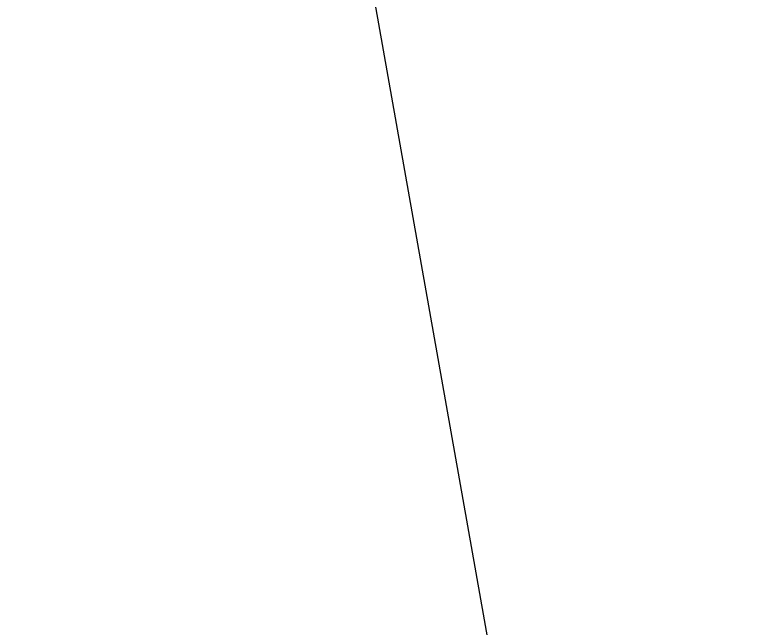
# Model space of a CAD drawing. Header units: millimetres. Extents: x -8417289 to 9420486, y 0 to 166066.
# Drawn here: x -194487.202 to -194482.637, y 106326.114 to 106329.937 of the extents above; entities that cross this region are included whole.
import ezdxf
from ezdxf import colors
from ezdxf.entities.mleader import LeaderData, LeaderLine
from ezdxf.math import Vec2, Vec3

# ---------------------------------------------------------------- set-up
doc = ezdxf.new("R2010")
doc.units = ezdxf.units.MM
doc.header["$MEASUREMENT"] = 0
doc.layers.get('0').update_dxf_attribs({"color": 250, "lineweight": 9})
for name, color, linetype, lineweight in [('_АР ТЕКСТ', 250, 'Continuous', 25), ('АР_Перегородки витражные', 152, 'Continuous', 13), ('АР_Размеры дверей', 15, 'Continuous', 0), ('АР_Сущ Несущая стена', 216, 'Continuous', 30)]:
    doc.layers.add(name, color=color, linetype=linetype, lineweight=lineweight)
doc.layers.add('ТХ_привязки ЭО', color=96, linetype='Continuous')
doc.layers.get('АР_Размеры дверей').off()
doc.styles.add('ISOCPEUR', font='isocpeur.TTF')

# ---------------------------------------------------------------- blocks, each defined once
blk = doc.blocks.new('_DotSmall')
at = {"color": 0, "linetype": 'ByBlock', "const_width": 0.5}
blk.add_lwpolyline([(-0.0625, 0, 1), (0.0625, 0, 1)], format="xyb", close=True, dxfattribs=at)
blk = doc.blocks.new('стойка витр.')
at = {"lineweight": 0, "ltscale": 100, "transparency": 33554687}
blk.add_lwpolyline([(-33.2205, -7.1861), (-64.2118, -18.9383, 0.414326), (-64.5303, -19.6459), (-64.0548, -20.8999, 0.410627), (-63.3537, -21.2208), (-62.7202, -20.9806, 0.492552), (-62.5722, -20.6831), (-62.7516, -20.2101, -0.441111), (-62.61, -19.8957), (-60.8381, -19.2875, -0.208057), (-59.945, -19.4038, -0.000016), (-56.8798, -20.7855, -0.439819), (-56.3601, -22.156, -0.000016), (-57.7385, -25.2228, -0.208057), (-58.3298, -25.902), (-60.0595, -26.6217, -0.441111), (-60.3739, -26.4801), (-60.5533, -26.0071, 0.492552), (-60.8613, -25.8826), (-61.4948, -26.1229, 0.410627), (-61.8068, -26.8279), (-61.3313, -28.082, 0.414326), (-60.6237, -28.4004), (-29.6324, -16.6482, 0.523933)], format="xyb", dxfattribs=at)
blk.add_lwpolyline([(-56.0609, -41.9802), (-55.7778, -41.3513), (-17.4713, -26.8251), (-16.8424, -27.1082), (-16.2804, -28.5902)], dxfattribs=at)
blk = doc.blocks.new('A$Cae753e6d')
at = {"layer": 'АР_Перегородки витражные', "rotation": 80.28340479355269}
blk.add_blockref('стойка витр.', (-14.5548, -44.8164), dxfattribs=at)
blk = doc.blocks.new('A$Cec9b444d')
at = {"color": 241, "ltscale": 100, "true_color": 0xf7abae, "rotation": 359}
blk.add_blockref('A$Cae753e6d', (-263.6037, -6176.9291), dxfattribs=at)
blk = doc.blocks.new('_None')

msp = doc.modelspace()

# ---------------------------------------------------------------- linework, layer by layer
at = {"layer": 'АР_Сущ Несущая стена', "lineweight": 18, "ltscale": 100}
msp.add_arc((-197116.3547, 115484.5893), 9778.6546, 272.59254797, 356.63539137, dxfattribs=at)

# ---------------------------------------------------------------- block references
at = {"layer": 'АР_Размеры дверей', "ltscale": 100}
msp.add_blockref('A$Cec9b444d', (-194233.9151, 112600.6825), dxfattribs=at)

# ---------------------------------------------------------------- leaders
at = {"layer": '_АР ТЕКСТ'}
ml = msp.add_multileader_mtext('Standard', dxfattribs=at)
ml.set_content('{\\W0.8;-2,550}', color=256, style='ISOCPEUR')
ml.set_leader_properties(color=256, linetype='Continuous', lineweight=-1)
ml.set_arrow_properties(name='DOTSMALL')
ml.build(insert=Vec2(0, 0))
ml.multileader.update_dxf_attribs({"has_text_frame": 1, "text_left_attachment_type": 4, "text_right_attachment_type": 4, "dogleg_length": 100, "arrow_head_size": 180})
ctx = ml.context
ctx.base_point, ctx.char_height, ctx.arrow_head_size, ctx.landing_gap_size, ctx.plane_origin = Vec3(-302775.8223, 123943.2639, -1.9618), 250, 180, 50, Vec3(-302295.4889, 121699.2455, -1.9618)
ctx.left_attachment, ctx.right_attachment = 4, 4
notes = []
notes.append((ctx, [(0, (0, 0, 0), (0, 0), (1, 0), 1, [])]))
ctx.mtext.insert, ctx.mtext.width, ctx.mtext.defined_height, ctx.mtext.line_spacing_style, ctx.mtext.flow_direction = Vec3(-302725.8223, 124276.5972, -1.9618), 801.086406, 330.7096, 2, 5
ml = msp.add_multileader_mtext('Standard', dxfattribs=at)
ml.set_content('{\\W0.8;-2,550}', color=256, style='ISOCPEUR')
ml.set_leader_properties(color=256, linetype='Continuous', lineweight=-1)
ml.set_arrow_properties(name='DOTSMALL')
ml.build(insert=Vec2(0, 0))
ml.multileader.update_dxf_attribs({"has_text_frame": 1, "text_left_attachment_type": 4, "text_right_attachment_type": 4, "dogleg_length": 100, "arrow_head_size": 180})
ctx = ml.context
ctx.base_point, ctx.char_height, ctx.arrow_head_size, ctx.landing_gap_size, ctx.plane_origin = Vec3(-314736.0149, 120073.2763, -1.9618), 250, 180, 50, Vec3(-314255.6815, 117829.2579, -1.9618)
ctx.left_attachment, ctx.right_attachment = 4, 4
notes.append((ctx, [(0, (0, 0, 0), (0, 0), (1, 0), 1, [])]))
ctx.mtext.insert, ctx.mtext.width, ctx.mtext.defined_height, ctx.mtext.line_spacing_style, ctx.mtext.flow_direction = Vec3(-314686.0149, 120406.6097, -1.9618), 801.086406, 330.7096, 2, 5
at = {"layer": 'ТХ_привязки ЭО'}
ml = msp.add_multileader_mtext('Standard', dxfattribs=at)
ml.set_content('\\A1;{\\fArial|b0|i0|c204|p34;Кабель из стены на Н-1200 \\A0;мм от УЧП\\A1; (\\fArial|b0|i0|c0|p34;L-1\\fArial|b0|i0|c204|p34;,0м)\\Pдля подкл. электросушителя для рук \\A0;(поз. У240):\\P- 1,0 кВт/220В/1Ф}', color=256, style='ISOCPEUR')
ml.set_leader_properties()
ml.set_arrow_properties(name='NONE')
ml.build(insert=Vec2(0, 0))
ml.multileader.update_dxf_attribs({"text_left_attachment_type": 6, "text_right_attachment_type": 6, "dogleg_length": 0.36})
ctx = ml.context
ctx.base_point, ctx.char_height, ctx.landing_gap_size, ctx.plane_origin = Vec3(-184492.5, 106200, 196.8315), 200, 0, Vec3(-210059.7537, 101783.4019, 196.8315)
ctx.left_attachment, ctx.right_attachment = 6, 6
notes.append((ctx, [(0, (1, 1, 0), (-184492.86, 106200, 196.8315), (1, 0), 0.36, [(3, [(-200033.9146, 112600.6381, 196.8315), (-199947.7191, 110550.8938, 196.8315), (-200204.045, 118319.4951, 196.8315), (-199643.9145, 118325.6381, 196.8315)], 0, [])])]))
ctx.mtext.insert, ctx.mtext.width, ctx.mtext.flow_direction = Vec3(-184492.5, 106440, 196.8315), 6437.977942, 5
ml = msp.add_multileader_mtext('Standard', dxfattribs=at)
ml.set_content('{\\fArial|b0|i0|c204|p34;Розетка на \\fArial|b0|i0|c0|p34;H-1800\\fArial|b0|i0|c204|p34;мм от УЧП\\Pдля подкл.:\\P- 1х0.5кВт/220В/1Ф - доп. оборуд-е}', color=256, style='ISOCPEUR')
ml.set_leader_properties()
ml.set_arrow_properties(name='NONE')
ml.build(insert=Vec2(0, 0))
ml.multileader.update_dxf_attribs({"text_left_attachment_type": 6, "text_right_attachment_type": 6, "dogleg_length": 0.36})
ctx = ml.context
ctx.base_point, ctx.char_height, ctx.plane_origin = Vec3(-189814.5, 106033.2005, -0.5649), 200, Vec3(-186013.4855, 91988.6803, -0.5649)
ctx.left_attachment, ctx.right_attachment = 6, 6
notes.append((ctx, [(0, (1, 1, 0), (-189814.86, 106033.2005, -0.5649), (1, 0), 0.36, [(1, [(-199971.4151, 107369.374, -0.5649)], 0, [])])]))
ctx.mtext.insert, ctx.mtext.width, ctx.mtext.flow_direction = Vec3(-189812.5, 106292, -0.5649), 4801.524208, 5
for ctx, leaders in notes:
    for number, flags, end, landing, length, lines in leaders:
        leader = LeaderData()
        leader.index, (leader.has_last_leader_line, leader.has_dogleg_vector, leader.attachment_direction) = number, flags
        leader.last_leader_point, leader.dogleg_vector, leader.dogleg_length = Vec3(end), Vec3(landing), length
        for number, points, colour, breaks in lines:
            line = LeaderLine()
            line.index, line.vertices, line.color, line.breaks = number, Vec3.list(points), colors.encode_raw_color(colour), breaks
            leader.lines.append(line)
        ctx.leaders.append(leader)

doc.saveas('drawing.dxf')
